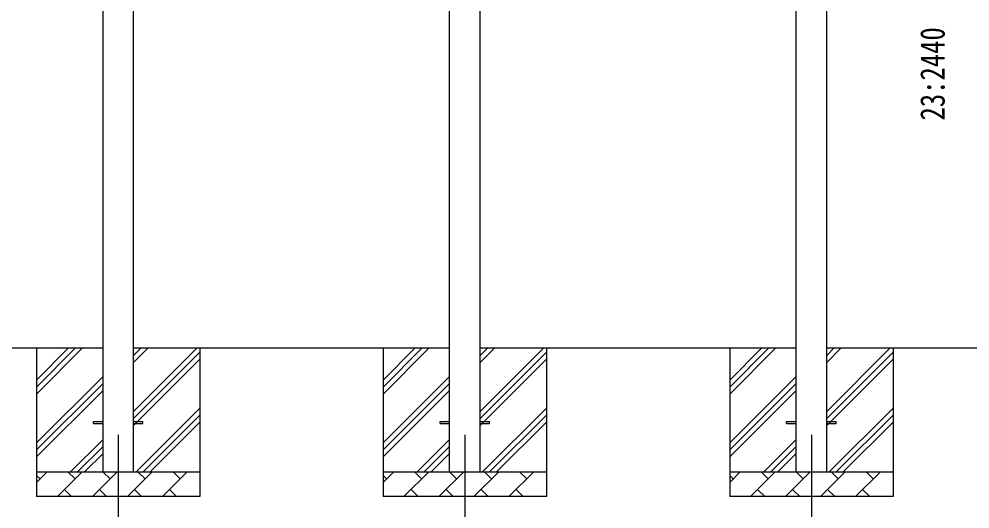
# Model space of a CAD drawing. Units: millimetres, scale not verified. Extents: x -12615 to 12615, y -8910 to 8910.
# Drawn here: x -227 to 3614, y -5632 to -3650 of the extents above; entities that cross this region are included whole.
import ezdxf
from ezdxf.enums import TextEntityAlignment as Align

# ---------------------------------------------------------------- set-up
doc = ezdxf.new("R2010")
doc.units = ezdxf.units.MM
doc.header["$LTSCALE"] = 40
for name, color, linetype in [('0-3_YKK_12', 2, 'Continuous'), ('0-4_YKK_13', 4, 'Continuous'), ('0-5_YKK_A1', 4, 'Continuous'), ('0-6_YKK_D', 6, 'Continuous')]:
    doc.layers.add(name, color=color, linetype=linetype)
doc.styles.add('ＭＳ ゴシック', font='')
doc.styles.get('ＭＳ ゴシック').set_extended_font_data('MS Gothic')

msp = doc.modelspace()

# ---------------------------------------------------------------- linework, layer by layer
at = {"layer": '0-3_YKK_12'}
for p, q in [((173.24, -5332.18), (173.24, -5832.18)), ((1573.24, -5332.18), (1573.24, -5832.18)), ((2973.24, -5332.18), (2973.24, -5832.18))]:
    msp.add_line(p, q, dxfattribs=at)
at = {"layer": '0-4_YKK_13'}
for p, q in [((73.24, -5277.68), (110.74, -5277.68)), ((73.24, -5286.68), (73.24, -5277.68)), ((73.24, -5286.68), (110.74, -5286.68)), ((235.74, -5277.68), (273.24, -5277.68)), ((235.74, -5286.68), (273.24, -5286.68)), ((273.24, -5286.68), (273.24, -5277.68)), ((1473.24, -5277.68), (1510.74, -5277.68)), ((1473.24, -5286.68), (1473.24, -5277.68)), ((1473.24, -5286.68), (1510.74, -5286.68)), ((1635.74, -5277.68), (1673.24, -5277.68)), ((1635.74, -5286.68), (1673.24, -5286.68)), ((1673.24, -5286.68), (1673.24, -5277.68)), ((2873.24, -5277.68), (2910.74, -5277.68)), ((2873.24, -5286.68), (2873.24, -5277.68)), ((2873.24, -5286.68), (2910.74, -5286.68)), ((3035.74, -5277.68), (3073.24, -5277.68)), ((3035.74, -5286.68), (3073.24, -5286.68)), ((3073.24, -5286.68), (3073.24, -5277.68))]:
    msp.add_line(p, q, dxfattribs=at)
at = {"layer": '0-5_YKK_A1'}
for p, q in [((2910.74, -2544.68), (2910.74, -5482.18)), ((3035.74, -5482.18), (3035.74, -2544.68)), ((1510.74, -2591.35), (1510.74, -5482.18)), ((1635.74, -5482.18), (1635.74, -2591.35)), ((110.74, -2638.02), (110.74, -5482.18)), ((235.74, -5482.18), (235.74, -2638.02)), ((110.74, -4982.18), (-1164.26, -4982.18)), ((-156.76, -4982.18), (-156.76, -5582.18)), ((-156.76, -5167.23), (28.29, -4982.18)), ((-156.76, -5138.95), (0.01, -4982.18)), ((-156.76, -5110.67), (-28.27, -4982.18)), ((1510.74, -4982.18), (235.74, -4982.18)), ((235.74, -5237.28), (490.84, -4982.18)), ((235.74, -5039.29), (292.85, -4982.18)), ((235.74, -5011.01), (264.57, -4982.18)), ((503.24, -4982.18), (503.24, -5582.18)), ((1243.24, -4982.18), (1243.24, -5582.18)), ((1243.24, -5167.23), (1428.29, -4982.18)), ((1243.24, -5138.95), (1400.01, -4982.18)), ((1243.24, -5110.67), (1371.73, -4982.18)), ((2910.74, -4982.18), (1635.74, -4982.18)), ((1635.74, -5237.28), (1890.84, -4982.18)), ((1635.74, -5039.29), (1692.85, -4982.18)), ((1635.74, -5011.01), (1664.57, -4982.18)), ((1903.24, -4982.18), (1903.24, -5582.18)), ((2643.24, -4982.18), (2643.24, -5582.18)), ((2643.24, -5167.23), (2828.29, -4982.18)), ((2643.24, -5138.95), (2800.01, -4982.18)), ((2643.24, -5110.67), (2771.73, -4982.18)), ((3674.12, -4982.18), (3035.74, -4982.18)), ((3035.74, -5237.28), (3290.84, -4982.18)), ((3035.74, -5039.29), (3092.85, -4982.18)), ((3035.74, -5011.01), (3064.57, -4982.18)), ((3303.24, -4982.18), (3303.24, -5582.18)), ((235.74, -5265.57), (503.24, -4998.07)), ((235.74, -5293.85), (503.24, -5026.35)), ((1635.74, -5265.57), (1903.24, -4998.07)), ((1635.74, -5293.85), (1903.24, -5026.35)), ((3035.74, -5265.57), (3303.24, -4998.07)), ((3035.74, -5293.85), (3303.24, -5026.35)), ((-156.76, -5365.22), (110.74, -5097.72)), ((1243.24, -5365.22), (1510.74, -5097.72)), ((2643.24, -5365.22), (2910.74, -5097.72)), ((-156.76, -5393.51), (110.74, -5126.01)), ((1243.24, -5393.51), (1510.74, -5126.01)), ((2643.24, -5393.51), (2910.74, -5126.01)), ((-156.76, -5421.79), (110.74, -5154.29)), ((1243.24, -5421.79), (1510.74, -5154.29)), ((2643.24, -5421.79), (2910.74, -5154.29)), ((245.4, -5482.18), (503.24, -5224.34)), ((273.68, -5482.18), (503.24, -5252.62)), ((1645.4, -5482.18), (1903.24, -5224.34)), ((1673.68, -5482.18), (1903.24, -5252.62)), ((3045.4, -5482.18), (3303.24, -5224.34)), ((3073.68, -5482.18), (3303.24, -5252.62)), ((301.97, -5482.18), (503.24, -5280.91)), ((1701.97, -5482.18), (1903.24, -5280.91)), ((3101.97, -5482.18), (3303.24, -5280.91)), ((-19.16, -5482.18), (110.74, -5352.28)), ((1380.84, -5482.18), (1510.74, -5352.28)), ((2780.84, -5482.18), (2910.74, -5352.28)), ((9.13, -5482.18), (110.74, -5380.57)), ((37.41, -5482.18), (110.74, -5408.85)), ((1409.13, -5482.18), (1510.74, -5380.57)), ((1437.41, -5482.18), (1510.74, -5408.85)), ((2809.13, -5482.18), (2910.74, -5380.57)), ((2837.41, -5482.18), (2910.74, -5408.85)), ((-156.76, -5482.18), (503.24, -5482.18)), ((-156.76, -5525.08), (-113.86, -5482.18)), ((-72.44, -5582.18), (27.56, -5482.18)), ((-1, -5510.74), (-29.55, -5482.18)), ((68.98, -5582.18), (168.98, -5482.18)), ((140.43, -5510.74), (111.87, -5482.18)), ((210.4, -5582.18), (310.4, -5482.18)), ((281.85, -5510.74), (253.29, -5482.18)), ((351.82, -5582.18), (451.82, -5482.18)), ((423.27, -5510.74), (394.72, -5482.18)), ((499.96, -5482.18), (503.24, -5478.9)), ((1243.24, -5482.18), (1903.24, -5482.18)), ((1243.24, -5525.08), (1286.14, -5482.18)), ((1327.56, -5582.18), (1427.56, -5482.18)), ((1399, -5510.74), (1370.45, -5482.18)), ((1468.98, -5582.18), (1568.98, -5482.18)), ((1540.43, -5510.74), (1511.87, -5482.18)), ((1610.4, -5582.18), (1710.4, -5482.18)), ((1681.85, -5510.74), (1653.29, -5482.18)), ((1751.82, -5582.18), (1851.82, -5482.18)), ((1823.27, -5510.74), (1794.72, -5482.18)), ((1899.96, -5482.18), (1903.24, -5478.9)), ((2643.24, -5482.18), (3303.24, -5482.18)), ((2643.24, -5525.08), (2686.14, -5482.18)), ((2727.56, -5582.18), (2827.56, -5482.18)), ((2799, -5510.74), (2770.45, -5482.18)), ((2868.98, -5582.18), (2968.98, -5482.18)), ((2940.43, -5510.74), (2911.87, -5482.18)), ((3010.4, -5582.18), (3110.4, -5482.18)), ((3081.85, -5510.74), (3053.29, -5482.18)), ((3151.82, -5582.18), (3251.82, -5482.18)), ((3223.27, -5510.74), (3194.72, -5482.18)), ((3299.96, -5482.18), (3303.24, -5478.9)), ((-142.42, -5510.74), (-156.76, -5496.4)), ((1257.58, -5510.74), (1243.24, -5496.4)), ((2657.58, -5510.74), (2643.24, -5496.4)), ((-43.89, -5553.63), (-15.34, -5582.18)), ((97.53, -5553.63), (126.09, -5582.18)), ((238.95, -5553.63), (267.51, -5582.18)), ((380.38, -5553.63), (408.93, -5582.18)), ((1356.11, -5553.63), (1384.66, -5582.18)), ((1497.53, -5553.63), (1526.09, -5582.18)), ((1638.95, -5553.63), (1667.51, -5582.18)), ((1780.38, -5553.63), (1808.93, -5582.18)), ((2756.11, -5553.63), (2784.66, -5582.18)), ((2897.53, -5553.63), (2926.09, -5582.18)), ((3038.95, -5553.63), (3067.51, -5582.18)), ((3180.38, -5553.63), (3208.93, -5582.18)), ((503.24, -5582.18), (-156.76, -5582.18)), ((1903.24, -5582.18), (1243.24, -5582.18)), ((3303.24, -5582.18), (2643.24, -5582.18))]:
    msp.add_line(p, q, dxfattribs=at)

# ---------------------------------------------------------------- texts
at = {"layer": '0-6_YKK_D', "style": 'ＭＳ ゴシック', "width": 0.8}
msp.add_text('23:2440', height=98.97, rotation=90, dxfattribs=at).set_placement((3541.42, -4060.98), align=Align.BOTTOM_LEFT)

doc.saveas('drawing.dxf')
